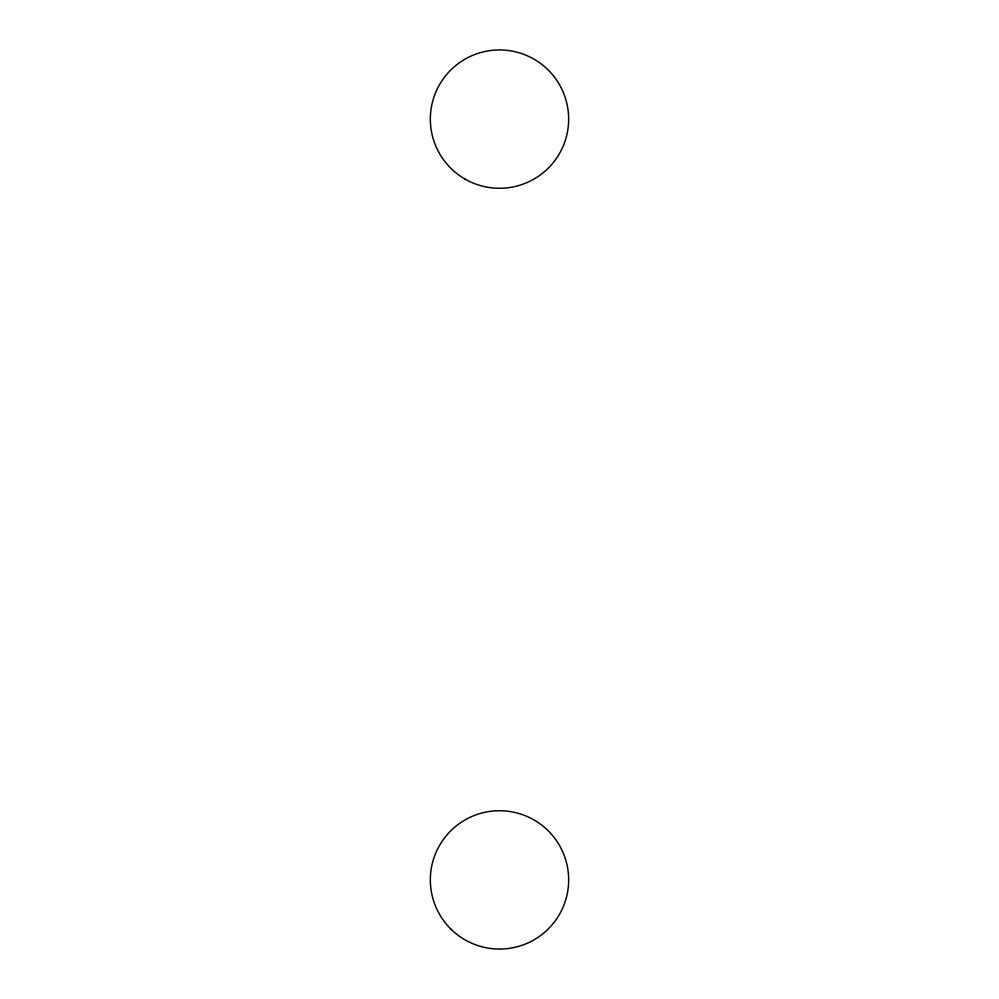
<?xml version="1.0" encoding="UTF-8"?>
<svg xmlns="http://www.w3.org/2000/svg" width="999" height="999" viewBox="0 0 999 999"><rect width="100%" height="100%" fill="white"/><g stroke="black" fill="none" stroke-linecap="round" stroke-linejoin="round"><path stroke-width="1.5" d="M464.922 179.008A69.156 69.156 0 0 0 568.656 119.106A69.156 69.156 0 0 0 464.922 59.216A69.156 69.156 0 0 0 464.922 179.008M450.599 928.795A69.156 69.156 0 0 0 566.308 897.789A69.156 69.156 0 0 0 481.605 813.086A69.156 69.156 0 0 0 450.599 928.795"/></g></svg>
